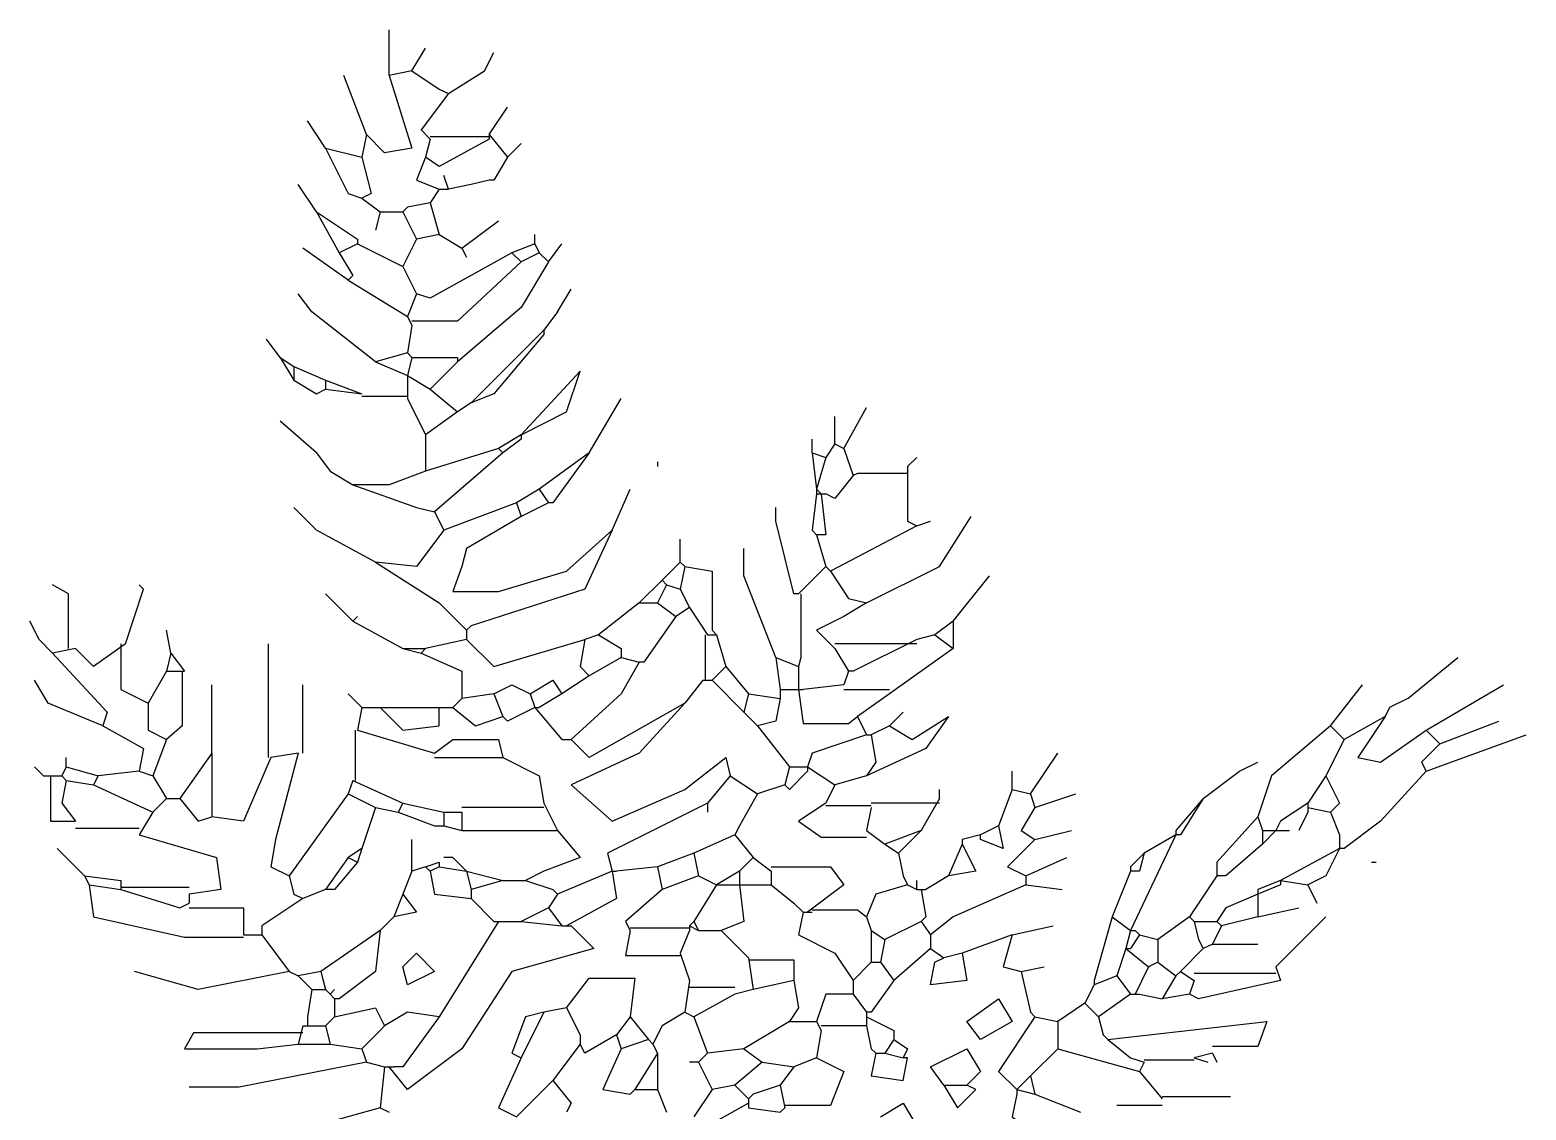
# Model space of a CAD drawing. Header units: inches. Extents: x 58.1 to 123.1, y 143.9 to 241.4.
# Drawn here: x 74.14 to 118.01, y 209.73 to 241.39 of the extents above; entities that cross this region are included whole.
import ezdxf

# ---------------------------------------------------------------- set-up
doc = ezdxf.new("R2010")
doc.units = ezdxf.units.IN
doc.header["$MEASUREMENT"] = 0
doc.layers.add('Standard', color=7, linetype='Continuous')

# ---------------------------------------------------------------- blocks, each defined once
blk = doc.blocks.new('A$C316635B8')
at = {"layer": 'Standard', "color": 3, "linetype": 'Continuous'}
for points in [[(26.534, 96.134), (26.534, 97.467)], [(27.201, 96.267), (27.6, 96.934)], [(28.268, 95.601), (29.333, 96.267), (29.601, 96.801)], [(25.867, 94.401), (25.2, 96.134)], [(26.534, 96.134), (27.201, 94), (26.4, 93.867), (25.867, 94.401)], [(27.201, 96.267), (26.534, 96.134)], [(27.201, 96.267), (28, 95.734), (28.268, 95.601)], [(28.268, 95.601), (27.467, 94.534), (27.734, 94.266)], [(29.468, 94.401), (30, 95.2)], [(24.667, 94), (24.135, 94.8)], [(25.867, 94.401), (25.734, 93.733)], [(29.468, 94.334), (27.734, 94.334)], [(29.468, 94.401), (29.468, 94.266)], [(29.468, 94.401), (30, 93.733)], [(24.667, 94), (25.734, 93.733)], [(24.667, 94), (25.334, 92.667), (25.734, 92.533)], [(27.734, 94.266), (27.6, 93.733)], [(29.468, 94.266), (28, 93.467), (27.6, 93.733)], [(30, 93.733), (30.4, 94.133)], [(25.734, 93.733), (26.001, 92.667), (25.734, 92.533)], [(27.6, 93.733), (27.334, 93.066), (28, 92.8)], [(30, 93.733), (29.601, 93.066), (29.468, 93.066)], [(28.268, 92.8), (28.134, 93.201)], [(29.468, 93.066), (28.934, 92.933)], [(29.468, 93.066), (28.934, 92.933)], [(24.401, 92.134), (23.867, 92.933)], [(28, 92.8), (27.734, 92.4)], [(28, 92.8), (28.268, 92.8)], [(28.934, 92.933), (28.268, 92.8)], [(24.401, 92.134), (25.601, 91.333), (25.601, 91.2)], [(24.401, 92.134), (25.067, 90.934)], [(25.734, 92.533), (26.267, 92.134)], [(26.267, 92.134), (26.134, 91.6)], [(26.267, 92.134), (26.934, 92.134)], [(27.734, 92.4), (27.068, 92.267), (26.934, 92.134)], [(26.934, 92.134), (27.334, 91.333)], [(27.734, 92.4), (28, 91.467)], [(28.667, 91.067), (29.734, 91.866)], [(27.334, 91.333), (26.934, 90.533)], [(28, 91.467), (27.334, 91.333)], [(28, 91.467), (28.667, 91.067)], [(30.801, 91.2), (30.801, 91.467)], [(25.334, 90.133), (24, 91.067)], [(25.601, 91.2), (25.067, 90.934)], [(25.067, 90.934), (25.468, 90.267), (25.334, 90.133)], [(25.601, 91.2), (26.934, 90.533)], [(30.134, 90.934), (27.734, 89.6), (27.334, 89.734)], [(28.667, 91.067), (28.8, 90.8)], [(30.801, 91.2), (30.134, 90.934)], [(30.134, 90.934), (30.4, 90.667)], [(30.934, 90.934), (30.4, 90.667)], [(30.801, 91.2), (30.934, 90.934)], [(30.934, 90.934), (31.201, 90.667)], [(31.201, 90.667), (31.6, 91.2)], [(26.934, 90.533), (27.334, 89.734)], [(30.4, 90.667), (28.534, 88.933), (27.201, 88.933)], [(31.201, 90.667), (30.4, 89.334), (28.534, 87.733)], [(25.334, 90.133), (27.068, 89.066)], [(26.134, 87.733), (24.268, 89.2), (23.867, 89.734)], [(27.334, 89.734), (27.068, 89.066)], [(31.467, 89.2), (31.868, 89.867)], [(27.068, 89.066), (27.201, 88.8)], [(31.467, 89.2), (31.067, 88.667)], [(31.467, 89.2), (31.067, 88.667)], [(27.201, 88.8), (27.068, 88.001)], [(31.067, 88.667), (28.934, 86.533)], [(31.067, 88.667), (31.067, 88.534)], [(23.334, 87.866), (22.935, 88.4)], [(31.067, 88.534), (29.601, 86.801), (28.934, 86.533)], [(23.334, 87.866), (23.734, 87.6)], [(23.334, 87.866), (23.734, 87.2)], [(27.068, 88.001), (26.134, 87.733)], [(26.134, 87.733), (27.068, 87.334)], [(27.068, 88.001), (27.201, 87.866)], [(27.201, 87.866), (27.068, 87.334)], [(27.201, 87.866), (28.534, 87.866), (28.534, 87.733)], [(28.534, 87.733), (27.734, 86.934)], [(23.734, 87.6), (24.667, 87.2)], [(23.734, 87.6), (23.734, 87.2)], [(27.068, 87.334), (27.068, 87.2)], [(27.068, 87.334), (27.734, 86.934)], [(30.4, 85.601), (31.733, 86.267), (32.134, 87.467), (30.4, 85.601)], [(23.734, 87.2), (24.401, 86.801), (24.667, 86.934)], [(24.667, 87.2), (25.734, 86.801)], [(24.667, 87.2), (24.667, 86.934)], [(24.667, 86.934), (25.734, 86.801)], [(27.068, 87.2), (27.068, 86.666)], [(27.734, 86.934), (28.534, 86.267)], [(25.734, 86.733), (27.068, 86.733)], [(27.068, 86.666), (27.6, 85.601)], [(28.934, 86.533), (28.534, 86.267)], [(32.401, 85.067), (33.334, 86.666)], [(24.401, 85.067), (23.334, 86)], [(28.534, 86.267), (27.6, 85.601)], [(39.601, 85.333), (39.601, 86.134)], [(39.867, 85.2), (40.533, 86.4)], [(27.6, 85.601), (27.6, 84.534)], [(30.4, 85.601), (29.734, 85.2)], [(30.4, 85.601), (30.4, 85.466)], [(29.734, 85.2), (27.6, 84.534)], [(29.734, 85.2), (29.867, 85.067)], [(30.4, 85.466), (29.867, 85.067)], [(38.934, 85.067), (38.934, 85.466)], [(39.601, 85.333), (39.333, 84.933)], [(39.601, 85.333), (39.867, 85.2)], [(39.867, 85.2), (40.134, 84.401)], [(24.401, 85.067), (24.801, 84.534)], [(24.401, 85.067), (24.801, 84.534)], [(29.867, 85.067), (27.867, 83.334)], [(32.401, 85.067), (30.934, 84)], [(32.401, 85.067), (31.334, 83.6), (31.201, 83.6)], [(34.401, 84.8), (34.401, 84.667)], [(38.934, 85.067), (39.333, 84.933)], [(38.934, 85.067), (39.067, 84)], [(39.333, 84.933), (39.067, 84)], [(41.733, 84.667), (42.001, 84.933)], [(41.733, 84.667), (41.733, 83.066), (42.001, 82.933)], [(24.801, 84.534), (25.468, 84.133)], [(27.6, 84.534), (26.534, 84.133), (25.468, 84.133)], [(40.134, 84.401), (39.601, 83.733), (39.333, 83.867)], [(41.733, 84.467), (40.267, 84.467), (40.134, 84.401)], [(25.468, 84.133), (27.334, 83.467), (27.867, 83.334)], [(30.934, 84), (30.267, 83.6)], [(30.934, 84), (31.201, 83.6)], [(33.068, 82.8), (33.601, 84)], [(39.067, 83.867), (38.934, 82.8), (39.067, 82.667)], [(39.067, 84), (39.067, 83.867)], [(39.067, 84), (39.2, 83.867)], [(39.067, 83.867), (39.2, 83.867)], [(39.2, 83.867), (39.333, 82.667), (39.067, 82.667)], [(39.2, 83.867), (39.333, 83.867)], [(26.134, 81.866), (24.401, 82.8), (23.734, 83.467)], [(30.267, 83.6), (28.134, 82.8)], [(30.267, 83.6), (30.4, 83.201)], [(31.201, 83.6), (30.4, 83.201)], [(38.401, 80.934), (37.867, 83.066), (37.867, 83.467)], [(27.867, 83.334), (28.134, 82.8)], [(30.4, 83.201), (28.8, 82.267), (28.667, 81.733), (28.401, 81), (29.734, 81), (31.733, 81.6), (33.068, 82.8)], [(42.001, 82.933), (39.468, 81.6)], [(40.533, 80.667), (42.667, 81.733), (43.601, 83.201)], [(42.001, 82.933), (42.401, 83.066)], [(28.134, 82.8), (27.334, 81.733), (26.134, 81.866)], [(33.068, 82.8), (32.267, 81.067), (28.934, 80), (28.8, 79.867)], [(35.067, 81.866), (35.067, 82.533)], [(39.067, 82.667), (39.333, 81.733)], [(37.867, 79.066), (36.934, 81.467), (36.934, 82.267)], [(26.134, 81.866), (28, 80.667), (28.8, 79.867)], [(35.067, 81.866), (34.534, 81.333)], [(35.067, 81.866), (35.2, 81.733)], [(35.2, 81.733), (35.067, 81.067)], [(35.2, 81.733), (36.001, 81.6), (36.001, 79.867), (36.134, 79.734)], [(39.333, 81.733), (38.534, 80.934), (38.401, 80.934)], [(39.333, 81.733), (39.468, 81.6)], [(39.468, 81.6), (40.001, 80.8), (40.533, 80.667)], [(17.134, 79.334), (17.134, 80.934), (16.667, 81.2)], [(18.8, 79.467), (19.333, 81.067), (19.2, 81.2)], [(34.534, 81.333), (33.867, 80.667)], [(34.667, 81.2), (34.401, 80.667)], [(34.534, 81.333), (34.667, 81.2)], [(34.667, 81.2), (35.067, 81.067)], [(43.068, 80.133), (44.135, 81.467)], [(25.468, 80.133), (24.667, 80.934)], [(35.067, 81.067), (35.334, 80.533)], [(38.601, 80.934), (38.601, 79.066), (38.534, 78.8)], [(33.867, 80.667), (32.667, 79.734)], [(33.867, 80.667), (34.401, 80.667)], [(34.401, 80.667), (34.934, 80.267)], [(35.334, 80.533), (34.934, 80.267)], [(35.334, 80.533), (35.867, 79.734)], [(40.533, 80.667), (39.867, 80.267), (39.067, 79.867), (39.601, 79.334)], [(16.267, 79.6), (16.001, 80.133)], [(20.134, 79.2), (20, 79.867)], [(25.468, 80.133), (25.601, 80.267)], [(25.468, 80.133), (26.934, 79.334)], [(28.8, 79.867), (28.8, 79.6)], [(34.934, 80.267), (34, 78.933), (33.867, 78.933)], [(43.068, 80.133), (42.534, 79.734)], [(43.068, 80.133), (43.068, 79.334)], [(16.267, 79.6), (16.667, 79.2)], [(16.267, 79.6), (16.667, 79.2)], [(18.8, 79.467), (17.867, 78.8), (17.334, 79.334)], [(18.667, 79.467), (18.667, 78.134), (19.468, 77.733)], [(23, 76.134), (23, 79.467)], [(28.8, 79.6), (27.6, 79.334)], [(28.8, 79.6), (29.601, 78.8), (32.267, 79.6)], [(32.267, 79.6), (32.134, 78.8), (32.401, 78.534)], [(32.667, 79.734), (32.267, 79.6)], [(32.667, 79.734), (33.334, 79.334), (33.334, 79.066)], [(35.801, 79.734), (35.801, 78.4)], [(35.867, 79.734), (36.134, 79.734)], [(36.134, 79.734), (36.4, 78.8)], [(42.001, 79.467), (39.601, 79.467)], [(42.001, 79.6), (40.134, 78.667), (40.001, 78.667)], [(42.534, 79.734), (42.001, 79.6)], [(42.534, 79.734), (43.068, 79.334)], [(17.334, 79.334), (16.667, 79.2)], [(16.667, 79.2), (18.268, 77.467), (18.134, 77.067)], [(20.134, 79.2), (20, 78.667)], [(20.134, 79.2), (20.533, 78.667)], [(26.934, 79.334), (27.467, 79.2)], [(26.934, 79.334), (27.6, 79.334)], [(27.6, 79.334), (27.467, 79.2)], [(27.467, 79.2), (28.667, 78.667), (28.667, 77.866)], [(33.334, 79.066), (32.401, 78.534)], [(33.334, 79.066), (33.867, 78.933)], [(37.867, 79.066), (38.534, 78.8)], [(37.867, 79.066), (38, 78.134)], [(39.601, 79.334), (40.001, 78.667)], [(43.068, 79.334), (41.201, 78.001)], [(56.4, 77.866), (57.867, 79.066)], [(20, 78.667), (19.468, 77.733)], [(20, 78.667), (20.533, 78.667)], [(20.468, 78.667), (20.468, 77.067), (20, 76.666)], [(32.401, 78.534), (31.6, 78.001)], [(33.867, 78.933), (33.334, 78.001), (31.868, 76.666)], [(36.4, 78.8), (36.001, 78.4)], [(36.4, 78.8), (37.068, 78.001)], [(38.534, 78.8), (38.534, 78.134)], [(40.001, 78.667), (39.867, 78.267)], [(18.134, 77.067), (16.534, 77.733), (16.134, 78.4)], [(21.334, 76.267), (21.334, 78.267)], [(24, 76.267), (24, 78.267)], [(29.601, 78.001), (30.134, 78.267), (30.668, 78.001)], [(30.668, 78.001), (31.334, 78.4), (31.6, 78.001)], [(35.734, 78.4), (35.2, 77.733)], [(35.734, 78.4), (36.001, 78.4)], [(36.001, 78.4), (36.934, 77.467)], [(38, 78.134), (38.534, 78.134)], [(38, 78.134), (38, 78.001)], [(38.534, 78.134), (38.667, 78.134)], [(38.534, 78.134), (38.667, 77.134), (40.001, 77.134), (40.267, 77.334)], [(39.867, 78.267), (38.667, 78.134)], [(39.867, 78.134), (41.201, 78.134)], [(54.135, 77.067), (55.067, 78.267)], [(56.934, 76.934), (59.2, 78.267)], [(19.468, 77.733), (19.468, 76.934), (20, 76.666)], [(25.734, 77.6), (25.334, 78.001)], [(28.667, 77.866), (28.401, 77.6)], [(29.601, 78.001), (28.667, 77.866)], [(29.601, 78.001), (29.867, 77.334)], [(30.668, 78.001), (30.801, 77.6)], [(31.6, 78.001), (30.934, 77.6)], [(35.2, 77.733), (32.401, 76.134), (31.868, 76.666)], [(35.2, 77.733), (33.867, 76.267), (31.868, 75.333), (33.068, 74.266), (35.2, 75.2), (36.4, 76.134), (36.534, 75.601)], [(37.068, 78.001), (36.934, 77.467)], [(37.068, 78.001), (38, 77.866)], [(38, 77.866), (37.867, 77.2), (37.334, 77.067)], [(38, 78.001), (38, 77.866)], [(41.201, 78.001), (40.267, 77.334)], [(56.4, 77.866), (55.867, 77.6)], [(56.4, 77.866), (55.867, 77.6)], [(25.734, 77.6), (25.601, 76.934)], [(25.734, 77.6), (26.267, 77.6)], [(26.267, 77.6), (28, 77.6)], [(26.267, 77.6), (26.934, 76.934), (28, 77.067), (28, 77.6)], [(28, 77.6), (28.401, 77.6)], [(28.401, 77.6), (29.067, 77.067), (29.867, 77.334)], [(30.801, 77.6), (30, 77.2), (29.867, 77.334)], [(30.801, 77.6), (30.934, 77.6)], [(30.801, 77.6), (31.6, 76.666), (31.868, 76.666)], [(36.934, 77.467), (37.334, 77.067)], [(40.267, 77.334), (40.533, 76.801)], [(41.201, 77.067), (41.868, 76.666), (42.935, 77.334), (42.267, 76.4), (40.533, 75.601)], [(41.201, 77.067), (41.6, 77.467)], [(55.734, 77.334), (54.534, 76.666)], [(55.734, 77.334), (54.934, 76.134), (55.601, 76), (56.934, 76.934)], [(55.867, 77.6), (55.734, 77.334)], [(18.134, 77.067), (19.333, 76.4), (19.2, 75.734)], [(25.533, 76.934), (25.533, 75.466)], [(25.601, 76.934), (27.867, 76.267)], [(37.334, 77.067), (38.268, 75.867)], [(40.533, 76.801), (38.934, 76.267), (38.8, 75.867)], [(40.533, 76.801), (40.668, 76.801)], [(40.668, 76.801), (40.801, 76), (40.533, 75.601)], [(41.201, 77.067), (40.668, 76.801)], [(54.135, 77.067), (52.401, 75.601), (52.001, 74.401)], [(54.135, 77.067), (54.534, 76.666)], [(56.934, 76.934), (57.334, 76.533)], [(56.934, 75.734), (59.867, 76.801)], [(57.334, 76.533), (59.067, 77.2)], [(20, 76.666), (19.601, 75.601)], [(27.867, 76.267), (28.401, 76.666), (29.734, 76.666), (29.867, 76.134)], [(54.534, 76.666), (54, 75.601)], [(57.334, 76.533), (56.801, 76), (56.934, 75.734)], [(17.068, 75.867), (17.068, 76.134)], [(21.334, 76.267), (20.4, 74.933)], [(21.334, 76.267), (21.334, 74.401)], [(23.068, 76.134), (22.267, 74.266), (21.334, 74.401)], [(23.867, 76.267), (23.068, 76.134)], [(23.867, 76.267), (23.201, 73.733), (23.068, 72.933), (23.601, 72.667)], [(27.867, 76.134), (29.734, 76.134), (29.867, 76.134)], [(29.867, 76.134), (30.934, 75.601), (31.067, 74.8)], [(45.334, 75.067), (46.134, 76.267)], [(50.4, 74.933), (51.467, 75.734), (52.001, 76)], [(16.4, 75.601), (16.134, 75.867)], [(16.4, 75.601), (16.934, 75.601)], [(16.6, 75.601), (16.6, 74.266), (17.334, 74.266)], [(17.068, 75.867), (16.934, 75.601)], [(16.934, 75.601), (17.068, 75.466)], [(17.068, 75.466), (16.934, 74.8), (17.334, 74.266)], [(17.068, 75.867), (18, 75.601)], [(17.068, 75.466), (17.867, 75.333)], [(18, 75.601), (17.867, 75.333)], [(19.2, 75.734), (18, 75.601)], [(19.2, 75.734), (19.601, 75.601)], [(19.601, 75.601), (20, 74.933)], [(25.468, 75.466), (25.334, 75.067)], [(25.468, 75.466), (26.934, 74.8)], [(36.534, 75.601), (35.867, 74.8)], [(36.534, 75.601), (37.334, 75.067)], [(38.268, 75.867), (38.134, 75.333)], [(38.8, 75.734), (38.268, 75.2), (38.134, 75.333)], [(38.268, 75.867), (38.8, 75.867)], [(38.8, 75.867), (38.8, 75.734)], [(38.8, 75.867), (39.601, 75.333)], [(40.533, 75.601), (39.601, 75.333)], [(44.801, 75.2), (44.801, 75.734)], [(54, 75.601), (53.467, 74.8)], [(54, 75.601), (54.401, 74.8), (54.135, 74.534)], [(56.934, 75.734), (55.601, 74.266), (54.534, 73.467), (54.401, 73.467)], [(17.867, 75.333), (19.601, 74.534)], [(25.334, 75.067), (23.601, 72.667)], [(25.334, 75.067), (26.134, 74.667)], [(37.334, 75.067), (36.801, 74.133), (36.667, 73.867)], [(38.134, 75.333), (37.334, 75.067)], [(39.601, 75.333), (39.333, 74.8)], [(42.667, 74.933), (42.667, 75.2)], [(44.801, 75.2), (44.401, 74.133)], [(44.801, 75.2), (45.334, 75.067)], [(45.334, 75.067), (45.468, 74.667)], [(45.468, 74.667), (46.667, 75.067)], [(20, 74.933), (19.601, 74.534)], [(20, 74.933), (20.4, 74.933)], [(20.4, 74.933), (20.934, 74.266), (21.334, 74.401)], [(26.134, 74.667), (25.734, 73.467)], [(26.134, 74.667), (26.801, 74.534)], [(26.934, 74.8), (26.801, 74.534)], [(26.934, 74.8), (28.134, 74.534)], [(31.067, 74.667), (28.667, 74.667)], [(31.067, 74.8), (31.467, 74)], [(35.867, 74.8), (32.935, 73.334), (33.068, 72.8)], [(35.867, 74.8), (35.867, 74.534)], [(39.333, 74.8), (38.534, 74.266), (39.2, 73.8), (40.533, 73.8)], [(39.333, 74.734), (40.668, 74.734)], [(40.668, 74.667), (40.533, 74)], [(42.667, 74.8), (40.668, 74.8)], [(42.667, 74.933), (42.134, 74)], [(45.468, 74.667), (45.067, 74), (45.468, 73.733)], [(50.4, 74.933), (49.601, 74), (49.601, 73.867)], [(50.4, 74.933), (49.734, 73.867), (49.601, 73.867)], [(53.467, 74.8), (52.667, 74.266), (52.534, 74)], [(53.467, 74.8), (53.467, 74.667)], [(53.467, 74.667), (53.467, 74.534)], [(53.467, 74.667), (54.135, 74.534)], [(19.601, 74.534), (19.2, 73.867)], [(26.801, 74.534), (27.867, 74.133), (28.134, 74.133)], [(28.134, 74.534), (28.667, 74.534)], [(28.134, 74.534), (28.134, 74.133)], [(28.667, 74.534), (28.667, 74)], [(52.001, 74.401), (50.801, 73.066), (50.801, 72.667)], [(52.001, 74.401), (52.134, 74)], [(53.467, 74.534), (53.201, 74)], [(54.135, 74.534), (54.401, 73.867), (54.401, 73.467)], [(17.334, 74.066), (19.2, 74.066)], [(19.2, 73.867), (21.467, 73.201), (21.6, 72.267), (20.668, 72.134)], [(27.201, 72.8), (27.201, 73.733)], [(28.134, 74.133), (28.667, 74)], [(28.667, 74), (31.467, 74)], [(31.467, 74), (32.134, 73.201), (31.067, 72.8), (30.533, 72.533)], [(36.667, 73.867), (35.468, 73.334)], [(36.667, 73.867), (37.201, 73.201)], [(40.533, 74), (41.067, 73.6)], [(42.134, 74), (41.067, 73.6)], [(42.134, 74), (41.467, 73.334)], [(43.867, 73.867), (43.334, 73.733), (43.334, 73.6)], [(44.401, 74.133), (43.867, 73.867)], [(44.401, 74.133), (44.534, 73.467), (43.867, 73.733), (43.867, 73.867)], [(45.468, 73.733), (44.667, 72.933), (45.2, 72.667)], [(45.468, 73.733), (46.534, 74)], [(49.601, 73.867), (48.268, 71.067)], [(49.601, 73.867), (48.667, 73.334)], [(52.134, 74), (52.534, 74)], [(52.134, 74), (52.134, 73.6)], [(52.534, 74), (52.134, 73.6)], [(52.534, 74), (52.667, 74)], [(52.667, 74), (52.935, 74)], [(17.6, 72.667), (16.801, 73.467)], [(25.734, 73.467), (25.334, 73.201)], [(25.734, 73.467), (25.601, 73.066)], [(35.468, 73.334), (34.401, 72.933)], [(35.468, 73.334), (35.601, 72.667)], [(41.067, 73.6), (41.467, 73.334)], [(41.467, 73.334), (41.6, 72.667), (41.733, 72.4)], [(43.334, 73.6), (43.734, 72.8), (42.935, 72.667)], [(43.334, 73.6), (42.935, 72.667)], [(48.667, 73.334), (48.268, 72.933), (48.268, 72.8)], [(48.667, 73.334), (48.534, 72.8), (48.268, 72.8)], [(52.134, 73.6), (51.067, 72.667), (50.801, 72.667)], [(54.401, 73.467), (52.667, 72.533)], [(54.401, 73.467), (54, 72.667), (53.467, 72.4)], [(25.334, 73.201), (24.667, 72.267)], [(25.601, 73.066), (24.934, 72.267), (24.667, 72.267)], [(25.334, 73.201), (25.601, 73.066)], [(27.6, 72.933), (27.201, 72.8)], [(27.6, 72.933), (28, 73.066), (28, 72.933)], [(27.6, 72.933), (27.734, 72.8)], [(28, 72.933), (27.734, 72.8)], [(28, 72.933), (28.8, 72.8)], [(28.8, 72.8), (28.401, 73.201), (28.134, 73.201)], [(34.401, 72.933), (33.201, 72.8)], [(34.401, 72.933), (34.534, 72.267)], [(37.201, 73.201), (36.801, 72.8)], [(37.201, 73.201), (37.734, 72.8)], [(37.734, 72.933), (39.468, 72.933), (39.867, 72.4), (38.8, 71.6)], [(45.2, 72.667), (46.4, 73.201)], [(55.334, 73.066), (55.468, 73.066)], [(17.6, 72.667), (17.734, 72.4)], [(17.6, 72.667), (18.667, 72.533)], [(17.734, 72.4), (18.667, 72.267)], [(17.734, 72.4), (17.867, 71.467), (20.533, 70.867), (22.267, 70.867)], [(18.667, 72.533), (18.667, 72.4)], [(18.667, 72.4), (18.667, 72.267)], [(23.601, 72.667), (23.734, 72.134), (24, 72)], [(27.201, 72.8), (26.934, 72.134)], [(27.734, 72.8), (27.867, 72.134), (28.934, 72)], [(28.8, 72.8), (29.867, 72.533)], [(28.8, 72.8), (28.934, 72.267)], [(29.867, 72.533), (28.934, 72.267)], [(29.867, 72.533), (30.533, 72.533)], [(30.533, 72.533), (31.334, 72.267), (31.467, 72.134)], [(33.068, 72.8), (31.467, 72.134)], [(33.068, 72.8), (33.201, 72), (31.733, 71.2)], [(33.068, 72.8), (33.201, 72.8)], [(35.601, 72.667), (34.534, 72.267)], [(36.134, 72.4), (35.468, 71.333)], [(35.601, 72.667), (36.134, 72.4)], [(36.801, 72.8), (36.134, 72.4)], [(36.134, 72.4), (36.267, 72.4)], [(36.267, 72.4), (36.801, 72.4)], [(36.801, 72.4), (36.934, 71.333), (36.267, 71.067)], [(36.801, 72.8), (36.801, 72.4)], [(36.801, 72.4), (36.934, 72.4)], [(36.934, 72.4), (37.734, 72.4)], [(37.734, 72.8), (37.734, 72.4)], [(37.734, 72.4), (38.401, 71.866), (38.667, 71.6)], [(41.733, 72.4), (40.801, 72.134), (40.533, 71.467)], [(41.733, 72.4), (42.001, 72.267)], [(42.001, 72.267), (42.001, 72.533)], [(42.935, 72.667), (42.267, 72.267)], [(45.2, 72.4), (43.068, 71.467), (42.401, 70.934)], [(45.2, 72.667), (45.2, 72.4)], [(45.2, 72.4), (46.267, 72.267)], [(48.268, 72.8), (47.734, 71.467)], [(50.801, 72.667), (50.001, 71.467)], [(52.667, 72.533), (52.001, 72.267), (52.001, 72.134)], [(52.667, 72.4), (52.001, 72.134)], [(52.667, 72.533), (52.667, 72.4)], [(52.667, 72.533), (53.467, 72.4)], [(53.467, 72.4), (53.734, 71.866)], [(18.667, 72.334), (20.668, 72.334)], [(18.667, 72.267), (20.4, 71.733), (20.668, 71.866)], [(20.668, 72.134), (20.668, 71.866)], [(24, 72), (22.8, 71.2), (22.8, 70.934)], [(24.667, 72.267), (24, 72)], [(26.934, 72.134), (26.667, 71.467)], [(26.934, 72.134), (27.334, 71.6), (26.667, 71.467)], [(28.934, 72.267), (28.934, 72.134)], [(28.934, 72.134), (28.934, 72)], [(28.934, 72), (29.601, 71.333), (29.734, 71.333)], [(31.467, 72.134), (31.201, 71.733)], [(34.534, 72.267), (33.467, 71.333), (33.601, 71.067)], [(42.001, 72.267), (42.134, 72.267)], [(42.134, 72.267), (42.267, 72.267)], [(42.134, 72.267), (42.267, 71.467), (42.134, 71.333)], [(52.001, 72.134), (51.067, 71.733), (50.801, 71.333)], [(52.001, 72.134), (52.001, 71.467)], [(20.668, 71.733), (22.267, 71.733), (22.267, 70.934)], [(31.201, 71.733), (30.4, 71.333)], [(31.201, 71.733), (31.6, 71.2)], [(38.667, 71.6), (38.534, 70.934), (39.601, 70.4), (40.134, 69.6)], [(38.667, 71.6), (38.8, 71.6)], [(38.8, 71.6), (38.934, 71.6)], [(38.934, 71.666), (40.267, 71.666), (40.533, 71.467)], [(52.001, 71.467), (53.201, 71.733)], [(26.267, 71.067), (24.534, 69.867)], [(26.267, 71.067), (26.134, 69.867), (25.067, 69.066), (24.934, 69.066)], [(26.667, 71.467), (26.267, 71.067)], [(31.868, 71.2), (32.534, 70.533), (30.134, 69.867), (28.667, 67.6), (27.068, 66.4), (26.534, 67.067)], [(29.734, 71.333), (28, 68.534)], [(29.734, 71.333), (30.4, 71.333)], [(30.4, 71.333), (31.6, 71.2)], [(31.6, 71.2), (31.733, 71.2)], [(31.733, 71.2), (31.868, 71.2)], [(33.601, 71.067), (33.467, 70.333), (35.067, 70.333)], [(35.334, 71.134), (33.601, 71.134)], [(35.334, 71.067), (35.067, 70.4)], [(35.468, 71.333), (35.334, 71.2)], [(35.334, 71.2), (35.334, 71.067)], [(35.334, 71.2), (35.601, 71.067)], [(35.468, 71.333), (35.601, 71.067)], [(35.601, 71.067), (36.267, 71.067)], [(36.267, 71.067), (37.068, 70.267)], [(40.533, 71.467), (40.668, 71.067)], [(40.668, 71.067), (41.067, 70.8)], [(40.668, 71.067), (40.668, 70.133)], [(42.134, 71.333), (41.067, 70.8)], [(42.134, 71.333), (42.401, 70.934)], [(44.801, 70.934), (46.001, 71.2)], [(47.734, 71.467), (47.201, 69.6), (47.201, 69.467)], [(47.734, 71.467), (48.268, 71.067)], [(48.268, 71.067), (48.134, 70.533)], [(48.268, 71.067), (48.401, 71.067)], [(48.401, 71.067), (48.534, 70.934)], [(50.001, 71.467), (49.067, 70.8)], [(50.001, 71.467), (50.134, 71.333)], [(50.134, 71.333), (50.801, 71.333)], [(50.134, 71.333), (50.267, 70.8), (50.4, 70.533)], [(50.934, 71.2), (50.668, 70.667)], [(50.801, 71.333), (50.934, 71.2)], [(52.001, 71.467), (50.934, 71.2)], [(52.534, 70), (54, 71.467)], [(22.267, 70.934), (22.8, 70.934)], [(22.8, 70.934), (23.601, 69.867)], [(41.067, 70.8), (40.934, 70.133)], [(42.401, 70.934), (42.401, 70.533)], [(44.801, 70.934), (43.334, 70.4)], [(44.801, 70.934), (44.534, 70), (45.067, 69.867)], [(48.534, 70.934), (48.268, 70.533)], [(48.534, 70.934), (49.067, 70.8)], [(49.067, 70.8), (49.067, 70.133)], [(50.668, 70.667), (50.4, 70.533)], [(50.668, 70.667), (52.001, 70.667)], [(27.334, 70.4), (27.867, 69.867), (27.068, 69.467), (26.934, 70), (27.334, 70.4)], [(35.067, 70.4), (35.334, 69.6)], [(37.068, 70.267), (37.201, 69.334)], [(37.068, 70.2), (38.401, 70.2), (38.401, 69.6)], [(42.401, 70.533), (41.334, 69.6)], [(42.401, 70.533), (42.8, 70.267)], [(43.334, 70.4), (43.467, 69.6), (42.401, 69.467), (42.534, 70.133), (42.8, 70.267)], [(43.334, 70.4), (42.8, 70.267)], [(48.134, 70.533), (47.867, 69.734)], [(48.134, 70.533), (48.268, 70.533)], [(48.134, 70.533), (48.8, 70)], [(50.4, 70.533), (49.734, 69.867)], [(23.601, 69.867), (20.934, 69.334), (19.067, 69.867)], [(23.601, 69.867), (23.867, 69.734)], [(24.534, 69.867), (23.867, 69.734)], [(24.534, 69.867), (24.667, 69.334)], [(40.668, 70.133), (40.134, 69.6)], [(40.668, 70.133), (40.934, 70.133)], [(40.934, 70.133), (41.334, 69.6)], [(45.067, 69.867), (45.734, 70)], [(45.067, 69.867), (45.334, 68.667), (45.468, 68.534)], [(48.8, 70), (48.401, 69.2)], [(49.067, 70.133), (48.8, 70)], [(49.067, 70.133), (49.601, 69.734)], [(49.734, 69.867), (49.601, 69.734)], [(49.734, 69.867), (50.134, 69.6)], [(52.534, 70), (52.667, 69.6), (50.267, 69.066), (50.001, 69.2)], [(52.534, 69.8), (50.134, 69.8)], [(23.867, 69.734), (24.268, 69.334)], [(24.268, 69.334), (24.135, 68.534), (24.135, 68.267)], [(24.268, 69.334), (24.667, 69.334)], [(24.667, 69.334), (24.801, 69.2)], [(24.801, 69.2), (24.934, 69.334)], [(31.733, 68.8), (32.401, 69.667), (33.734, 69.667), (33.601, 68.534)], [(35.334, 69.6), (35.2, 68.667)], [(35.334, 69.401), (36.667, 69.401)], [(37.201, 69.334), (36.667, 69.2)], [(38.401, 69.6), (37.201, 69.334)], [(38.401, 69.6), (38.534, 68.8), (38.268, 68.4)], [(40.134, 69.6), (40.134, 69.2)], [(41.334, 69.6), (40.668, 68.667), (40.533, 68.667)], [(47.201, 69.467), (46.934, 68.933)], [(47.867, 69.734), (47.201, 69.467)], [(47.867, 69.734), (48.268, 69.2)], [(49.601, 69.734), (49.2, 69.066)], [(50.134, 69.6), (50.001, 69.2)], [(24.801, 69.2), (24.934, 69.066)], [(24.934, 69.066), (24.934, 68.534)], [(36.667, 69.2), (35.468, 68.534)], [(40.134, 69.2), (39.333, 69.2), (39.067, 68.4)], [(40.134, 69.2), (40.533, 68.667)], [(44.401, 69.066), (44.801, 68.4), (43.867, 67.866), (43.467, 68.4), (44.401, 69.066)], [(46.934, 68.933), (46.134, 68.4)], [(46.934, 68.933), (47.334, 68.534)], [(48.268, 69.2), (47.334, 68.534)], [(48.268, 69.2), (48.401, 69.2)], [(48.401, 69.2), (48.534, 69.2)], [(48.534, 69.2), (49.2, 69.066)], [(50.001, 69.2), (49.2, 69.066)], [(24.934, 68.534), (24.667, 68.267)], [(24.934, 68.534), (26.134, 68.8), (26.4, 68.267)], [(28, 68.534), (27.068, 68.667), (26.4, 68.267)], [(28, 68.534), (26.934, 67.067), (26.667, 67.067)], [(31.067, 68.667), (30.533, 68.534), (30.134, 67.467), (30.4, 67.334)], [(31.067, 68.667), (30.4, 67.334)], [(31.733, 68.8), (31.067, 68.667)], [(31.733, 68.8), (32.134, 68.001), (32.134, 67.733)], [(33.601, 68.534), (33.201, 68.001)], [(33.601, 68.534), (34.135, 67.866)], [(35.2, 68.667), (34.534, 68.267), (34.268, 67.733)], [(35.2, 68.667), (35.468, 68.534)], [(35.468, 68.534), (35.867, 67.467)], [(40.533, 68.667), (40.533, 68.534)], [(40.533, 68.534), (40.533, 68.4)], [(40.533, 68.534), (41.334, 68.134), (41.334, 67.866)], [(45.468, 68.534), (44.401, 66.934), (44.934, 66.4)], [(45.468, 68.534), (46.134, 68.4)], [(47.334, 68.534), (47.467, 68.001), (47.6, 67.866)], [(24, 68.066), (20.801, 68.066), (20.533, 67.6), (22.667, 67.6), (23.867, 67.733)], [(24, 68.267), (23.867, 67.733)], [(24, 68.267), (24.135, 68.267)], [(24.135, 68.267), (24.268, 68.267)], [(24.268, 68.267), (24.667, 68.267)], [(24.667, 68.267), (24.801, 67.733)], [(26.267, 68.134), (25.867, 67.733)], [(26.267, 68.134), (25.867, 67.733)], [(26.4, 68.267), (26.267, 68.134)], [(33.201, 68.001), (32.267, 67.467), (32.134, 67.733)], [(33.201, 68.001), (33.334, 67.6)], [(38.268, 68.4), (36.934, 67.6)], [(38.268, 68.4), (39.067, 68.4)], [(39.067, 68.4), (39.2, 68.134)], [(39.2, 68.134), (39.067, 67.334)], [(40.533, 68.267), (39.2, 68.267)], [(40.533, 68.4), (40.533, 68.267)], [(40.533, 68.267), (40.668, 67.6), (40.801, 67.467)], [(46.134, 68.4), (46.134, 67.6)], [(47.6, 67.866), (52.267, 68.4), (52.001, 67.667), (50.668, 67.667)], [(23.867, 67.733), (24.801, 67.733)], [(24.801, 67.733), (25.734, 67.6)], [(25.867, 67.733), (25.734, 67.6)], [(25.734, 67.6), (25.867, 67.2)], [(32.134, 67.733), (31.334, 66.666)], [(33.334, 67.6), (32.8, 66.4), (33.601, 66.267), (33.734, 66.4)], [(34.135, 67.866), (33.334, 67.6)], [(34.135, 67.866), (34.268, 67.733)], [(34.268, 67.733), (34.401, 67.467)], [(36.934, 67.6), (35.867, 67.467)], [(36.934, 67.6), (37.467, 67.2)], [(41.334, 67.866), (41.067, 67.467)], [(41.334, 67.866), (41.733, 67.6), (41.6, 67.334)], [(42.8, 66.533), (42.401, 67.067), (43.467, 67.6), (43.867, 66.934), (43.467, 66.533)], [(46.134, 67.6), (45.334, 66.801)], [(46.134, 67.6), (48.534, 66.934)], [(47.6, 67.866), (48.268, 67.334), (48.667, 67.2)], [(25.867, 67.2), (22.134, 66.467), (20.668, 66.467)], [(25.867, 67.2), (26.4, 67.067)], [(30.4, 67.334), (29.734, 65.867), (30.267, 65.601)], [(34.401, 67.467), (33.734, 66.4)], [(34.401, 67.467), (34.401, 66.4)], [(35.601, 67.2), (35.334, 67.2)], [(35.867, 67.467), (35.601, 67.2)], [(35.601, 67.2), (36.001, 66.4)], [(37.467, 67.2), (36.667, 66.533)], [(37.467, 67.2), (38.401, 67.067)], [(39.067, 67.334), (39.867, 66.934), (39.468, 65.934), (38.134, 65.934)], [(39.067, 67.334), (38.401, 67.067)], [(40.801, 67.467), (40.668, 66.801), (41.6, 66.666), (41.733, 67.334), (41.6, 67.334)], [(40.801, 67.467), (41.067, 67.467)], [(41.067, 67.467), (41.6, 67.334)], [(48.667, 67.2), (48.534, 66.934)], [(50.134, 67.267), (48.667, 67.267)], [(50.668, 67.467), (50.134, 67.334)], [(50.134, 67.334), (50.533, 67.2)], [(50.668, 67.467), (50.801, 67.2)], [(26.4, 67.067), (26.267, 65.867)], [(26.4, 67.067), (26.534, 67.067)], [(26.534, 67.067), (26.667, 67.067)], [(38.401, 67.067), (38, 66.533)], [(45.334, 66.801), (44.934, 66.4)], [(45.334, 66.801), (45.468, 66.267)], [(48.534, 66.934), (49.2, 66.134)], [(31.334, 66.666), (30.267, 65.601)], [(31.334, 66.666), (31.868, 66), (31.733, 65.734)], [(33.734, 66.4), (34.401, 66.4)], [(34.401, 66.4), (34.667, 65.734)], [(36.001, 66.4), (35.468, 65.601)], [(36.667, 66.533), (36.001, 66.4)], [(36.667, 66.533), (37.068, 66.134)], [(38, 66.533), (37.201, 66.267), (37.068, 66.134)], [(38, 66.533), (38.134, 65.867)], [(42.8, 66.533), (43.467, 66.533)], [(42.8, 66.533), (43.201, 65.867), (43.734, 66.4), (43.467, 66.533)], [(44.934, 66.267), (44.801, 65.601), (45.334, 65.2)], [(44.934, 66.4), (44.934, 66.267)], [(44.934, 66.4), (45.468, 66.267)], [(45.468, 66.267), (46.801, 65.734)], [(26.267, 65.867), (22.935, 64.933)], [(26.267, 65.867), (26.534, 65.734)], [(37.068, 66), (35.867, 65.333), (35.601, 65.466)], [(37.068, 66.134), (37.068, 66)], [(37.068, 66), (37.068, 65.867)], [(37.068, 65.867), (38, 65.734), (38.134, 65.867)], [(40.934, 65.601), (41.6, 66), (42.001, 65.333)], [(49.2, 65.934), (47.867, 65.934)], [(49.2, 66.2), (51.201, 66.2)]]:
    blk.add_lwpolyline(points, dxfattribs=at)
blk = doc.blocks.new('A$C234A0C30')
blk.add_blockref('A$C316635B8', (0, 0))

msp = doc.modelspace()

# ---------------------------------------------------------------- block references
msp.add_blockref('A$C234A0C30', (58.139, 143.926))

doc.saveas('drawing.dxf')
